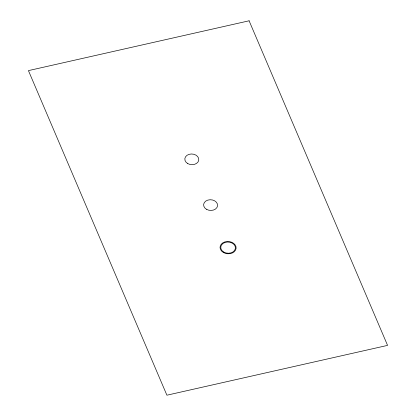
<?xml version="1.0" encoding="UTF-8"?>
<svg xmlns="http://www.w3.org/2000/svg" width="416" height="416" viewBox="0 0 416 416"><rect width="100%" height="100%" fill="white"/><g stroke="black" fill="none" stroke-linecap="round" stroke-linejoin="round"><path stroke-width="0.62" d="M249.101 20.8L28.434 70.616L166.899 395.2L387.566 345.384L249.101 20.8M187.673 163.54A6.999 5.346 3.7 0 0 198.765 160.108A6.999 5.346 3.7 0 0 188.994 154.362A6.999 5.346 3.7 0 0 187.673 163.54M206.471 209.29A6.999 5.346 3.7 0 0 217.563 205.858A6.999 5.346 3.7 0 0 207.797 200.112A6.999 5.346 3.7 0 0 206.471 209.29M223.74 252.049A7.348 5.616 3.7 0 0 235.383 248.446A7.348 5.616 3.7 0 0 225.129 242.414A7.348 5.616 3.7 0 0 223.74 252.049M223.324 252.47A8.05 6.146 3.7 0 0 236.08 248.524A8.05 6.146 3.7 0 0 224.848 241.914A8.05 6.146 3.7 0 0 223.324 252.47"/></g></svg>
